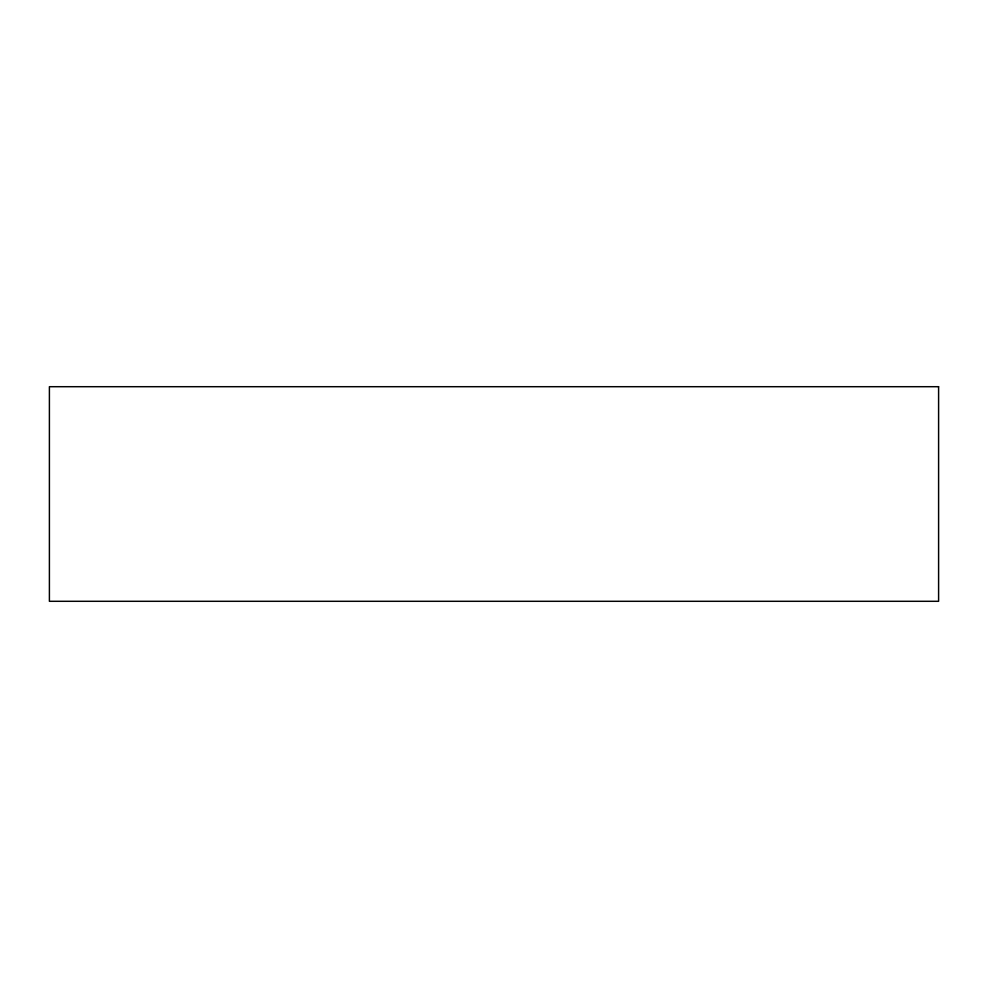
<?xml version="1.0" encoding="UTF-8"?>
<svg xmlns="http://www.w3.org/2000/svg" width="988" height="988" viewBox="0 0 988 988"><rect width="100%" height="100%" fill="white"/><g stroke="black" fill="none" stroke-linecap="round" stroke-linejoin="round"><path stroke-width="1.48" d="M938.6 386.703L49.4 386.703L49.4 601.297L938.6 601.297L938.6 386.703"/></g></svg>
